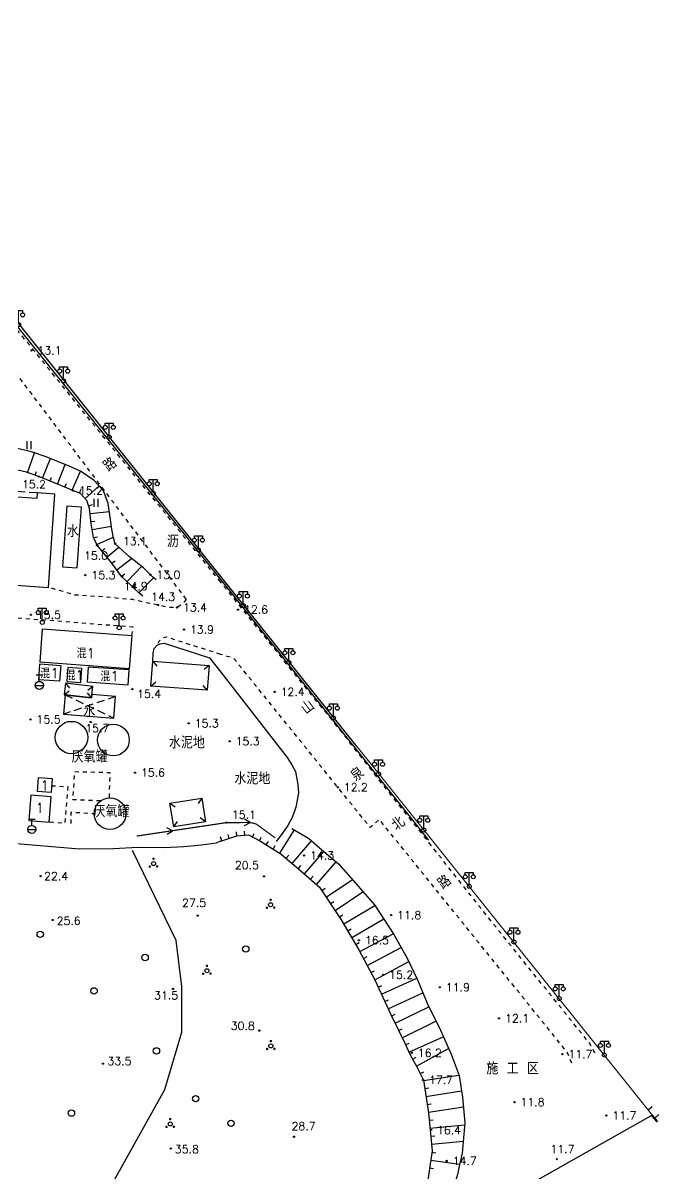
# Model space of a CAD drawing. Extents: x 115374 to 116875, y 149866 to 152432.
# Drawn here: x 116450.6 to 116609.5, y 151212.5 to 151500 of the extents above; entities that cross this region are included whole.
import ezdxf
from ezdxf.enums import TextEntityAlignment as Align

# ---------------------------------------------------------------- set-up
doc = ezdxf.new("R2010")
doc.units = 0
doc.header["$MEASUREMENT"] = 0
doc.header["$PDMODE"] = 32
doc.header["$PDSIZE"] = 0.3
doc.linetypes.add('X5', pattern=[3, 2, -1])
doc.linetypes.add('X6', pattern=[2, 1, -1])
doc.layers.get('0').update_dxf_attribs({"linetype": 'CONTINUOUS'})
for name, color, linetype in [('DLDW', 14, 'CONTINUOUS'), ('DLSS', 5, 'CONTINUOUS'), ('DMTZ', 5, 'CONTINUOUS'), ('GCD', 1, 'CONTINUOUS'), ('GXYZ', 2, 'CONTINUOUS'), ('JMD', 6, 'CONTINUOUS'), ('SXSS', 5, 'CONTINUOUS'), ('YZH', 2, 'CONTINUOUS'), ('ZBTZ', 5, 'CONTINUOUS')]:
    doc.layers.add(name, color=color, linetype=linetype)
doc.styles.add('HZ', font='rs.shx', dxfattribs={"bigfont": 'hztxt.shx'})
doc.linetypes.add('X17', pattern='A,9.4,[169,symbolx.shx,S=1,R=0,X=0,Y=0.15],0.6', length=10)
doc.linetypes.add('X33', pattern='A,2,[150,symbolx.shx,S=1,R=0,X=0,Y=1],1e-11', length=2)
doc.linetypes.add('X34', pattern='A,2,[150,symbolx.shx,S=1,R=0,X=0,Y=0],1e-11', length=2)
doc.linetypes.add('X35', pattern='A,2,[4,symbolt.shx,S=1,R=0,X=0,Y=0],2,[28,symbolt.shx,S=1,R=0,X=0,Y=0],1e-11', length=4)
doc.linetypes.add('X4', pattern='A,0,-1e-09,[149,symbolx.shx,S=0.15,R=0,X=0,Y=0],-1.6', length=1.6)
doc.linetypes.add('X40', pattern='A,2,[150,symbolx.shx,S=1,R=0,X=0,Y=0],2,[151,symbolx.shx,S=1,R=0,X=0,Y=0],1e-11', length=4)
doc.linetypes.add('X48', pattern='A,0,-1e-09,[149,symbolx.shx,S=0.15,R=0,X=0,Y=0],-1', length=1)
doc.linetypes.add('X49', pattern='A,0,[5,symbolt.shx,S=1,R=0,X=0,Y=0],-10', length=10)
doc.linetypes.add('X68', pattern='A,1,[150,symbolx.shx,S=1,R=0,X=0,Y=0],2,[153,symbolx.shx,S=1,R=0,X=0,Y=-0.8],2,[145,symbolx.shx,S=1,R=0,X=0,Y=1],0,[150,symbolx.shx,S=1,R=0,X=0,Y=0],2,[153,symbolx.shx,S=1,R=0,X=0,Y=-0.8],2,[150,symbolx.shx,S=1,R=0,X=0,Y=0],0.5,-0.5,[146,symbolx.shx,S=1,R=0,X=0,Y=0],-0.5,0.5,[153,symbolx.shx,S=1,R=0,X=0,Y=-0.8],1', length=12)

# ---------------------------------------------------------------- blocks, each defined once
blk = doc.blocks.new('GC097')
for p, q in [((-1, 2.92), (-1, 3.52)), ((-1, 3.52), (1, 3.52)), ((0, 0.52), (0, 3.52)), ((1, 3.52), (1, 2.92))]:
    blk.add_line(p, q)
for centre in [(-1, 2.42), (1, 2.42), (0.01, 0)]:
    blk.add_circle(centre, 0.5)
blk = doc.blocks.new('GC121')
for p, q in [((-0.5, -0.64), (-0.5, 1.36)), ((-0.5, -0.64), (-0.5, 0.86)), ((0.5, -0.64), (0.5, 1.36))]:
    blk.add_line(p, q)
blk = doc.blocks.new('GC122')
blk.add_circle((0, 0), 0.8)
blk = doc.blocks.new('GC268')
for points, const_width in [([(-0.17, 0.74, 1), (0.13, 0.74, 1)], 0.3), ([(-0.15, 0.77, 1), (0.1, 0.77, 1)], 0.25), ([(-1.11, -1.23, 1), (-0.81, -1.23, 1)], 0.3), ([(-1.08, -1.22, 1), (-0.83, -1.22, 1)], 0.25), ([(0.74, -1.19, 1), (1.04, -1.19, 1)], 0.3), ([(0.73, -1.16, 1), (0.98, -1.16, 1)], 0.25)]:
    blk.add_lwpolyline(points, format="xyb", close=True, dxfattribs=dict(const_width=const_width))
blk.add_circle((-0.02, -0.48), 0.5)
blk = doc.blocks.new('GC133')
for p, q in [((-0.81, 2.59), (0.79, 2.59)), ((-0.01, 0.99), (-0.01, 2.59)), ((-1.01, -0.01), (0.99, -0.01))]:
    blk.add_line(p, q)
blk.add_circle((-0.01, -0.01), 1)

msp = doc.modelspace()

# ---------------------------------------------------------------- linework, layer by layer
at = {"layer": 'DLDW', "linetype": 'X5'}
for p, q in [((116461.13, 151332.17), (116473.35, 151326.33)), ((116473.77, 151331.75), (116460.75, 151327.31))]:
    msp.add_line(p, q, dxfattribs=at)
at = {"layer": 'DLDW', "linetype": 'X34', "flags": 128}
msp.add_lwpolyline([(116464.19, 151363.92), (116465.25, 151379.01), (116461.57, 151379.27), (116460.51, 151364.18)], close=True, dxfattribs=at)
at = {"layer": 'DLDW', "linetype": 'Continuous', "flags": 128}
msp.add_lwpolyline([(116473.77, 151331.75), (116467.83, 151332.21), (116467.74, 151331.42), (116461.13, 151332.17), (116460.75, 151327.31), (116473.35, 151326.33)], close=True, dxfattribs=at)
at = {"layer": 'DLDW', "linetype": 'Continuous'}
for centre, radius in [((116462.74, 151321.49), 4.05), ((116473.21, 151320.86), 3.96), ((116472.38, 151302.47), 3.96)]:
    msp.add_circle(centre, radius, dxfattribs=at)
at = {"layer": 'DLSS', "linetype": 'X6', "flags": 128}
for points in [[(116500, 151360.33), (116424.18, 151454.38), (116387.54, 151500)], [(116477.78, 151346.97), (116478.13, 151349.07), (116422.5, 151353.43), (116401.46, 151354.53), (116402.32, 151371.23), (116402.3, 151372.19), (116402.13, 151373.34), (116402.03, 151373.81), (116400.84, 151375.25), (116399.44, 151376.44), (116397.56, 151377.87), (116398.4, 151399.35), (116401.36, 151399.35), (116401.99, 151407.6), (116402.55, 151410.34), (116403.24, 151413.04), (116406.24, 151420.34), (116409.39, 151426.81), (116412.01, 151430.67), (116415.15, 151435.48), (116416.4, 151437.64), (116417.19, 151439.27)], [(116491.41, 151356.07), (116431.66, 151435.43), (116428.71, 151435.88), (116425.66, 151435.93), (116423.13, 151435.88), (116420.97, 151435.22)], [(116491.41, 151356.07), (116490.85, 151355.33), (116490.11, 151354.6), (116489.09, 151353.99), (116487.84, 151353.94), (116485.9, 151354.2), (116484.36, 151354.61), (116481.16, 151355.19), (116478.05, 151355.94), (116470.78, 151356.6), (116463.65, 151357.08), (116456.97, 151359.01)], [(116593.49, 151242.67), (116592.12, 151245.13), (116567.79, 151275.33), (116533.57, 151318.5), (116532.08, 151320.54), (116500, 151360.33)], [(116500, 151342.27), (116486.43, 151346.58), (116485.47, 151346.31), (116484.57, 151345.46), (116484.14, 151344.57)], [(116587.67, 151240.11), (116586.55, 151242.86), (116539.61, 151301.04), (116537.36, 151299.02), (116529.25, 151309.07), (116503.13, 151341.43), (116501.65, 151341.74), (116500, 151342.27)], [(116470.02, 151305.66), (116463.05, 151305.97), (116463.61, 151312.99), (116472.32, 151312.76), (116472.13, 151306.43)], [(116457.79, 151309.44), (116461.8, 151309.23), (116461.09, 151300.06), (116457.19, 151300.36)], [(116462.65, 151300), (116462.67, 151302.86), (116468.42, 151302.5)]]:
    msp.add_lwpolyline(points, dxfattribs=at)
at = {"layer": 'DMTZ', "linetype": 'Continuous'}
for p, q in [((116451.75, 151387.66), (116453.49, 151392.62)), ((116455.51, 151386.3), (116457.46, 151391.17)), ((116459.22, 151384.81), (116461.17, 151389.69)), ((116453.63, 151387), (116453.97, 151387.94)), ((116462.91, 151383.26), (116464.97, 151388.08)), ((116457.36, 151385.55), (116457.73, 151386.48)), ((116461.07, 151384.04), (116461.46, 151384.96)), ((116466.19, 151381.17), (116469.64, 151384.36)), ((116464.78, 151382.57), (116465.12, 151383.51)), ((116467.03, 151379.4), (116467.98, 151379.71)), ((116467.39, 151377.44), (116472.21, 151377.96)), ((116467.6, 151375.45), (116468.6, 151375.56)), ((116467.9, 151373.47), (116472.71, 151374.27)), ((116468.23, 151371.5), (116469.21, 151371.66)), ((116469.06, 151369.68), (116473.19, 151371.58)), ((116470.29, 151368.11), (116471.06, 151368.75)), ((116471.56, 151366.57), (116474.59, 151369.06)), ((116472.82, 151365.02), (116473.62, 151365.62)), ((116474.03, 151363.42), (116477.77, 151366.25)), ((116476.67, 151360.44), (116480.24, 151364.26)), ((116475.24, 151361.83), (116476.03, 151362.43)), ((116479.53, 151357.65), (116483.26, 151361.38)), ((116478.12, 151359.06), (116478.83, 151359.77)), ((116504.06, 151296.93), (116503.97, 151297.92)), ((116506.05, 151297.1), (116505.96, 151298.1)), ((116507.92, 151296.67), (116508.4, 151297.55)), ((116514.79, 151292.58), (116518.41, 151298.43)), ((116500.26, 151295.69), (116499.95, 151296.65)), ((116502.16, 151296.31), (116501.85, 151297.27)), ((116509.68, 151295.72), (116510.15, 151296.6)), ((116511.39, 151294.68), (116511.91, 151295.53)), ((116517.87, 151290.04), (116522.67, 151295.69)), ((116513.09, 151293.63), (116513.61, 151294.48)), ((116516.35, 151291.33), (116517, 151292.1)), ((116520.91, 151287.43), (116525.79, 151293.01)), ((116519.4, 151288.74), (116520.05, 151289.51)), ((116523.92, 151284.8), (116528.85, 151290.44)), ((116522.41, 151286.11), (116523.07, 151286.87)), ((116526.34, 151281.65), (116532.89, 151286.02)), ((116525.23, 151283.31), (116526.07, 151283.87)), ((116527.45, 151279.99), (116528.29, 151280.54)), ((116528.56, 151278.32), (116535.54, 151282.98)), ((116530.73, 151274.96), (116538.51, 151279.52)), ((116529.67, 151276.66), (116530.51, 151277.22)), ((116532.75, 151271.51), (116540.71, 151276.16)), ((116531.74, 151273.23), (116532.6, 151273.74)), ((116534.75, 151268.05), (116543.11, 151272.49)), ((116533.76, 151269.78), (116534.62, 151270.29)), ((116536.62, 151264.51), (116545.1, 151269.01)), ((116535.69, 151266.28), (116536.57, 151266.75)), ((116537.56, 151262.75), (116538.45, 151263.22)), ((116538.5, 151260.98), (116547.01, 151265.5)), ((116540.17, 151257.35), (116548.98, 151261.4)), ((116539.34, 151259.16), (116540.25, 151259.58)), ((116541.85, 151253.71), (116550.53, 151257.7)), ((116541.01, 151255.53), (116541.92, 151255.95)), ((116542.69, 151251.9), (116543.59, 151252.34)), ((116543.57, 151250.1), (116552.02, 151254.24)), ((116544.45, 151248.31), (116545.35, 151248.75)), ((116545.33, 151246.51), (116553.77, 151250.65)), ((116547.02, 151242.89), (116555.6, 151246.74)), ((116546.2, 151244.71), (116547.11, 151245.12)), ((116548.92, 151239.37), (116556.88, 151243.83)), ((116547.94, 151241.11), (116548.81, 151241.6)), ((116549.8, 151237.58), (116550.7, 151238.01)), ((116550.67, 151235.78), (116559.51, 151237.13)), ((116550.97, 151233.8), (116551.96, 151233.95)), ((116551.28, 151231.83), (116560.18, 151233.19)), ((116551.58, 151229.85), (116552.57, 151230)), ((116551.88, 151227.87), (116560.64, 151229.21)), ((116552.07, 151225.88), (116553.07, 151225.98)), ((116552.26, 151223.89), (116560.95, 151224.71)), ((116552.45, 151221.9), (116553.45, 151221.99)), ((116552.64, 151219.91), (116560.61, 151220.66)), ((116552.75, 151217.92), (116553.74, 151217.77)), ((116552.46, 151215.94), (116559.66, 151214.87)), ((116552.16, 151213.96), (116553.15, 151213.82))]:
    msp.add_line(p, q, dxfattribs=at)
at = {"layer": 'DMTZ', "linetype": 'X48', "flags": 128}
for points, elevation in [([(116483.87, 151360.88), (116483.07, 151361.54), (116480.7, 151363.88), (116477.27, 151366.65), (116473.64, 151369.92), (116473.23, 151371.4), (116472.79, 151373.56), (116472.52, 151375.94), (116471.9, 151379.98), (116470.76, 151383.15), (116468.42, 151385.68), (116465.03, 151388.06), (116462.13, 151389.3), (116456.41, 151391.59), (116452.99, 151392.79), (116447.91, 151394.04), (116442.76, 151394.92), (116440.34, 151395.53), (116434.67, 151398), (116426.78, 151401.3), (116422.65, 151403.76), (116418.78, 151407.03)], 3), ([(116517.79, 151298.8), (116521.92, 151296.33), (116525.25, 151293.46), (116529.45, 151289.94), (116533.74, 151285.05), (116538.38, 151279.71), (116543.23, 151272.29), (116546.6, 151266.36), (116549.18, 151260.97), (116551.59, 151255.12), (116554.89, 151248.36), (116557.53, 151242.35), (116559.55, 151237.03), (116560.43, 151231.66), (116560.99, 151225.24), (116560.35, 151217.63), (116559.55, 151214.42), (116559.13, 151212.29), (116557.76, 151207.55), (116556.67, 151202.16), (116556.17, 151196.33), (116556.73, 151188.59)], 270)]:
    msp.add_lwpolyline(points, dxfattribs=dict(at, elevation=elevation))
at = {"layer": 'DMTZ', "linetype": 'Continuous', "flags": 128}
for points, elevation in [([(116480.54, 151356.82), (116479.54, 151357.64), (116477.59, 151359.59), (116475.35, 151361.68), (116472.8, 151365.05), (116469.13, 151369.52), (116468.23, 151371.5), (116467.65, 151374.97), (116467.25, 151378.73), (116466.58, 151380.75), (116464.96, 151382.5), (116463.1, 151383.17), (116460.12, 151384.45), (116454.57, 151386.67), (116451.48, 151387.75), (116446.84, 151388.9), (116441.68, 151389.78), (116438.65, 151390.54), (116432.6, 151393.17), (116424.41, 151396.6), (116419.6, 151399.47), (116415.39, 151403.02)], 3), ([(116500, 151295.61), (116504.01, 151296.92), (116506.97, 151297.19), (116509.95, 151295.57), (116515.15, 151292.35), (116519.52, 151288.64), (116524.7, 151284.11), (116530.13, 151275.97), (116534.53, 151268.46), (116538.53, 151260.93), (116542.51, 151252.27), (116546.08, 151244.99), (116547.31, 151242.25), (116548.99, 151239.24), (116549.91, 151237.37), (116550.65, 151235.91), (116551.9, 151227.75), (116552.8, 151218.22), (116550.71, 151204.22), (116550.26, 151198.99), (116550.19, 151195.48), (116550.3, 151193.65), (116550.54, 151191.31), (116551.52, 151188.26)], 270)]:
    msp.add_lwpolyline(points, dxfattribs=dict(at, elevation=elevation))
at = {"layer": 'DMTZ', "linetype": 'X35', "flags": 128}
for points in [[(116483.04, 151340.56), (116483.13, 151342.61), (116483.42, 151343.73), (116484.14, 151344.57), (116484.89, 151344.91), (116485.85, 151345.08), (116497.19, 151341.43), (116500, 151337.83)], [(116500, 151337.83), (116516.64, 151316.54), (116517.79, 151314.64), (116518.69, 151313.04), (116518.94, 151311.6), (116519.31, 151309.76), (116519.4, 151307.68), (116518.97, 151304.91), (116518.81, 151304.06), (116517.94, 151301.65), (116516.78, 151299.51), (116515.48, 151297.64), (116513.87, 151295.55)]]:
    msp.add_lwpolyline(points, dxfattribs=at)
at = {"layer": 'DMTZ', "linetype": 'X33', "flags": 128}
msp.add_lwpolyline([(116433.2, 151296.76), (116436.01, 151296.8), (116438.09, 151296.53), (116443.25, 151295.48), (116446.12, 151295.27), (116452.9, 151294.66), (116464.76, 151293.7), (116473.25, 151293.77), (116479.33, 151294.12), (116486.01, 151294), (116490.76, 151294.31), (116495.21, 151294.69), (116498.94, 151295.21)], dxfattribs=at)
at = {"layer": 'DMTZ', "linetype": 'X40', "flags": 128}
msp.add_lwpolyline([(116500, 151295.61), (116498.94, 151295.21)], dxfattribs=at)
at = {"layer": 'DMTZ', "linetype": 'X35'}
msp.add_lwpolyline([(116607.79, 151227.17), (116609.1, 151225.57)], dxfattribs=at)
at = {"layer": 'GCD', "linetype": 'Continuous'}
for p in [(116452.74, 151418.21, 13.14), (116454.57, 151386.67, 15.21), (116463.1, 151383.17, 15.16), (116469.13, 151369.52, 14.99), (116473.64, 151369.92, 13.1), (116466.22, 151362.06, 15.27), (116475.35, 151361.68, 14.87), (116482.44, 151362.17, 13), (116452.6, 151352.17, 15.49), (116484.36, 151354.61, 14.27), (116489.09, 151353.99, 13.35), (116504.33, 151353.45, 12.59), (116490.83, 151348.47, 13.91), (116477.95, 151333.58, 15.42), (116513.47, 151332.9, 12.41), (116452.51, 151326.02, 15.5), (116467.55, 151325.37, 15.66), (116492.02, 151325.04, 15.27), (116502.24, 151320.55, 15.27), (116478.6, 151312.73, 15.61), (116529.25, 151309.07, 12.23), (116501.38, 151300.23, 15.08), (116520.82, 151292.03, 14.26), (116455.04, 151286.85, 22.4), (116510.81, 151286.83, 20.5), (116458.04, 151275.91, 25.6), (116494.27, 151276.98, 27.5), (116542.58, 151277.14, 11.84), (116534.53, 151270.84, 16.52), (116540.59, 151262.22, 15.25), (116488.11, 151258.69, 31.5), (116554.74, 151259.1, 11.9), (116569.53, 151251.34, 12.06), (116509.67, 151248.28, 30.8), (116547.73, 151242.7, 16.2), (116470.6, 151240.02, 33.5), (116585.35, 151242.4, 11.68), (116550.53, 151235.95, 17.66), (116573.39, 151230.42, 11.75), (116596.34, 151227.07, 11.7), (116552.54, 151223.43, 16.45), (116518.31, 151221.76, 28.7), (116487.55, 151218.84, 35.8), (116556.45, 151215.72, 14.71), (116583.97, 151216.17, 11.68)]:
    msp.add_point(p, dxfattribs=at)
at = {"layer": 'JMD', "linetype": 'Continuous'}
for p, q in [((116483.04, 151340.56), (116484.08, 151339.35)), ((116497.11, 151339.52), (116495.9, 151338.48)), ((116461.28, 151335.04), (116462.27, 151333.79)), ((116482.58, 151334.36), (116483.79, 151335.4)), ((116460.95, 151332.19), (116462.2, 151333.19)), ((116467.74, 151331.42), (116466.74, 151332.67)), ((116468.06, 151334.28), (116466.81, 151333.28)), ((116496.66, 151333.31), (116495.61, 151334.53)), ((116495.28, 151306.35), (116494.34, 151305.05)), ((116487.34, 151305.09), (116488.63, 151304.15)), ((116488.27, 151299.19), (116489.21, 151300.49)), ((116496.21, 151300.45), (116494.92, 151301.39))]:
    msp.add_line(p, q, dxfattribs=at)
at = {"layer": 'JMD', "linetype": 'Continuous', "flags": 128}
for points in [[(116411.18, 151363.64), (116446.73, 151361.16), (116446.63, 151359.73), (116456.97, 151359.01), (116458.61, 151382.29), (116454.16, 151382.6), (116454.06, 151381.17), (116412.61, 151384.08)], [(116455.52, 151348.62), (116477.78, 151346.97), (116477.17, 151338.67), (116454.9, 151340.32)], [(116496.66, 151333.31), (116482.58, 151334.36), (116483.04, 151340.56), (116497.11, 151339.52)], [(116454.62, 151335.93), (116454.87, 151339.87), (116460.12, 151339.52), (116459.75, 151335.6)], [(116465.31, 151338.78), (116461.82, 151338.97), (116461.56, 151335.47), (116465.05, 151335.23)], [(116477.17, 151338.39), (116466.88, 151339.07), (116466.63, 151335.37), (116476.93, 151334.68)], [(116468.06, 151334.28), (116461.28, 151335.04), (116460.95, 151332.19), (116467.74, 151331.42)], [(116457.65, 151307.76), (116454.26, 151308.03), (116454.54, 151311.51), (116457.93, 151311.24)], [(116457.19, 151300.36), (116457.67, 151306.67), (116452.58, 151307.06), (116452.09, 151300.75)], [(116496.21, 151300.45), (116488.27, 151299.19), (116487.34, 151305.09), (116495.28, 151306.35)]]:
    msp.add_lwpolyline(points, close=True, dxfattribs=at)
at = {"layer": 'SXSS', "linetype": 'Continuous', "const_width": 0.3, "flags": 128}
for points in [[(116513.65, 151296.39), (116508.93, 151299.85), (116508.2, 151300.11), (116507.04, 151300.26), (116501.38, 151300.23), (116500, 151300.02)], [(116500, 151300.02), (116479.05, 151296.88)]]:
    msp.add_lwpolyline(points, dxfattribs=at)
at = {"layer": 'SXSS', "linetype": 'Continuous', "flags": 128}
for points in [[(116505.98, 151299.48), (116507.36, 151300.3), (116505.96, 151301.08)], [(116486.6, 151297.36), (116487.97, 151298.18), (116486.58, 151298.96)]]:
    msp.add_lwpolyline(points, dxfattribs=at)
at = {"layer": 'SXSS', "linetype": 'X5'}
msp.add_lwpolyline([(116607.76, 151229.2), (116606.78, 151228.43)], dxfattribs=at)
at = {"layer": 'SXSS', "linetype": 'X33'}
msp.add_lwpolyline([(116609.47, 151227.28), (116608.41, 151226.42)], dxfattribs=at)
at = {"layer": 'YZH', "linetype": 'X68', "flags": 128}
for points in [[(116500, 151361.76), (116389.54, 151500)], [(116534.12, 151319.16), (116500, 151361.76)]]:
    msp.add_lwpolyline(points, dxfattribs=at)
at = {"layer": 'YZH', "linetype": 'X5', "flags": 128}
msp.add_lwpolyline([(116454.16, 151382.6), (116412.71, 151385.51)], dxfattribs=at)
at = {"layer": 'YZH', "linetype": 'X17', "flags": 128}
msp.add_lwpolyline([(116607.59, 151227.06, 0.3, 0.3, 0), (116607.79, 151227.17, 0.3, 0.3, 0), (116534.12, 151319.16, 0.3, 0.3, 0)], format="xyseb", dxfattribs=at)
at = {"layer": 'YZH', "linetype": 'X17', "elevation": 12.65}
msp.add_lwpolyline([(116608.95, 151225.41, 0.3, 0.3, 0), (116607.59, 151227.06, 0.3, 0.3, 0), (116568.62, 151205.02, 0.3, 0.3, 0), (116574.09, 151155.42, 0.3, 0.3, 0), (116600.17, 151068.4, 0.3, 0.3, 0)], format="xyseb", dxfattribs=at)
at = {"layer": 'ZBTZ', "linetype": 'X49', "flags": 128}
for points in [[(116500, 151360.94), (116492.28, 151370.61), (116477.87, 151388.57), (116457.77, 151413.63), (116427.4, 151451.45), (116388.53, 151500)], [(116551.96, 151295.82), (116500, 151360.94)]]:
    msp.add_lwpolyline(points, dxfattribs=at)
at = {"layer": 'ZBTZ', "linetype": 'X4', "elevation": 46, "flags": 128}
msp.add_lwpolyline([(116431.06, 151166.64), (116473.16, 151210.45), (116486.04, 151233.56), (116490.34, 151247.86), (116490.34, 151259.3), (116488.91, 151270.75), (116478.01, 151293.26)], dxfattribs=at)

# ---------------------------------------------------------------- block references
at = {"layer": 'DLDW', "linetype": 'Continuous'}
for p in [(116449.54, 151424.67, 13.68), (116460.77, 151410.6, 12.88), (116472.16, 151396.55, 12.84), (116483.16, 151382.47, 12.79), (116494.45, 151368.38, 12.62), (116505.66, 151354.42, 12.53), (116455.44, 151350.27), (116474.64, 151348.91), (116517.03, 151340.25, 12.38), (116528.15, 151326.41, 12.85), (116539.42, 151312.38, 12.16), (116550.73, 151298.39, 11.95), (116562.08, 151284.28, 12.52), (116573.25, 151270.41, 11.8), (116584.55, 151256.29, 11.7), (116595.85, 151242.15, 11.65)]:
    msp.add_blockref('GC097', p, dxfattribs=at)
at = {"layer": 'GXYZ', "linetype": 'Continuous'}
for p in [(116454.72, 151334.54), (116452.84, 151298.54)]:
    msp.add_blockref('GC133', p, dxfattribs=at)
at = {"layer": 'ZBTZ', "linetype": 'Continuous'}
for name, p in [('GC121', (116452.15, 151394.19)), ('GC121', (116468.92, 151379.75)), ('GC268', (116483.26, 151290.48)), ('GC268', (116512.5, 151280.19)), ('GC122', (116454.94, 151272.33)), ('GC122', (116506.27, 151268.67)), ('GC122', (116481.12, 151266.53)), ('GC268', (116496.58, 151263.71)), ('GC122', (116468.38, 151258.2)), ('GC268', (116512.55, 151244.91)), ('GC122', (116483.95, 151243.21)), ('GC122', (116493.75, 151231.26)), ('GC122', (116462.73, 151227.67)), ('GC268', (116487.42, 151225.44)), ('GC122', (116502.58, 151225.1))]:
    msp.add_blockref(name, p, dxfattribs=at)

# ---------------------------------------------------------------- texts
at = {"layer": 'DLDW', "linetype": 'Continuous', "style": 'HZ'}
for s, p in [('水', (116463.07, 151373.22)), ('水', (116467.21, 151328.23)), ('厌氧罐', (116467.27, 151316.87)), ('厌氧罐', (116472.72, 151303.23)), ('施 工 区', (116572.91, 151238.99))]:
    msp.add_text(s, height=3, dxfattribs=at).set_placement(p, align=Align.MIDDLE)
at = {"layer": 'DLSS', "linetype": 'Continuous', "style": 'HZ'}
for s, rotation, p in [('路', 38.4648, (116472.24, 151389.89, -16.49)), ('山', 37.0988, (116521.64, 151329.22)), ('泉', 37.0988, (116534, 151312.51)), ('北', 37.0988, (116544.23, 151300.17)), ('路', 37.0988, (116555.76, 151285.56))]:
    msp.add_text(s, height=3, rotation=rotation, dxfattribs=at).set_placement(p, align=Align.MIDDLE)
for s, p in [('沥', (116488.07, 151370.61, -16.49)), ('水泥地', (116507.91, 151311.43))]:
    msp.add_text(s, height=3, dxfattribs=at).set_placement(p, align=Align.MIDDLE)
at = {"layer": 'GCD', "linetype": 'Continuous', "style": 'HZ'}
for s, p in [('13.1', (116454.24, 151417.21, 13.14)), ('15.2', (116450.38, 151383.77, 15.21)), ('15.2', (116464.6, 151382.17, 15.16)), ('13.1', (116475.59, 151369.57, 13.1)), ('15.0', (116465.87, 151365.93, 14.99)), ('15.3', (116467.72, 151361.06, 15.27)), ('13.0', (116483.94, 151361.17, 13)), ('14.9', (116475.8, 151358.3, 14.87)), ('14.3', (116482.63, 151355.66, 14.27)), ('13.4', (116490.59, 151352.99, 13.35)), ('15.5', (116454.1, 151351.17, 15.49)), ('12.6', (116505.83, 151352.45, 12.59)), ('13.9', (116492.33, 151347.47, 13.91)), ('15.4', (116479.13, 151331.39, 15.42)), ('12.4', (116514.97, 151331.9, 12.41)), ('15.5', (116454.01, 151325.02, 15.5)), ('15.7', (116466.19, 151322.8, 15.66)), ('15.3', (116493.52, 151324.04, 15.27)), ('15.3', (116503.74, 151319.55, 15.27)), ('15.6', (116480.1, 151311.73, 15.61)), ('12.2', (116530.75, 151308.07, 12.23)), ('15.1', (116502.81, 151301.22, 15.08)), ('14.3', (116522.32, 151291.03, 14.26)), ('20.5', (116503.55, 151288.6, 20.47)), ('27.5', (116490.36, 151279.18, 27.46)), ('11.8', (116544.08, 151276.14, 11.84)), ('25.6', (116459.04, 151274.71, 25.56)), ('16.5', (116536.03, 151269.84, 16.52)), ('15.2', (116542.09, 151261.22, 15.25)), ('11.9', (116556.24, 151258.1, 11.9)), ('31.5', (116483.37, 151256.08, 25.56)), ('12.1', (116571.03, 151250.34, 12.06)), ('30.8', (116502.52, 151248.47, 30.77)), ('16.2', (116549.23, 151241.7, 16.2)), ('11.7', (116586.85, 151241.4, 11.68)), ('33.5', (116471.72, 151239.66, 33.47)), ('17.7', (116552.03, 151234.95, 17.66)), ('11.8', (116574.89, 151229.42, 11.75)), ('11.7', (116597.84, 151226.07, 11.7)), ('28.7', (116517.72, 151223.43, 28.68)), ('16.4', (116554.04, 151222.43, 16.45)), ('35.8', (116488.55, 151217.64, 37.56)), ('11.7', (116582.38, 151217.69, 11.68)), ('14.7', (116557.95, 151214.72, 14.71))]:
    msp.add_text(s, height=2, dxfattribs=at).set_placement(p)
msp.add_text('22.4', height=2, dxfattribs=at).set_placement((116458.89, 151286.85, 22.4), align=Align.MIDDLE)
at = {"layer": 'JMD', "linetype": 'Continuous', "style": 'HZ'}
for s, height, p in [('混1', 2.5, (116466.33, 151342.69)), ('混1', 2.5, (116457.27, 151337.68)), ('混1', 2.5, (116463.55, 151337.19)), ('混1', 2.5, (116472.27, 151336.92)), ('水泥地', 3, (116491.56, 151320.4)), ('1', 2.5, (116456.06, 151309.52)), ('1', 2.5, (116454.84, 151303.91))]:
    msp.add_text(s, height=height, dxfattribs=at).set_placement(p, align=Align.MIDDLE)

doc.saveas('drawing.dxf')
